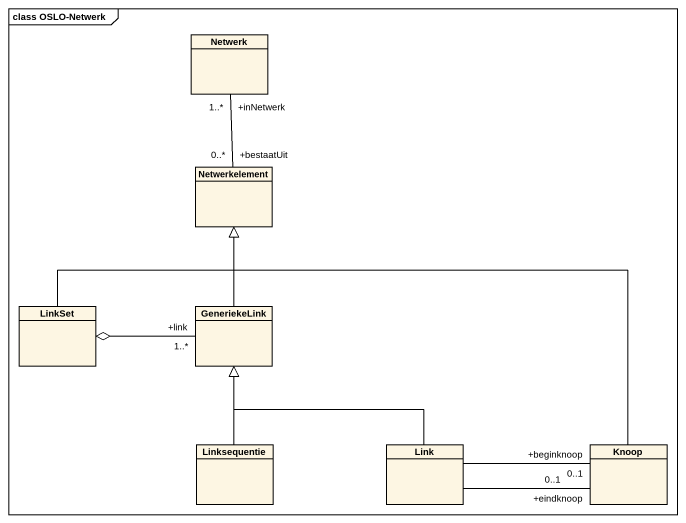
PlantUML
@startuml
mainframe class OSLO-Netwerk
hide circle
hide empty members
class Netwerk
class Netwerkelement
class LinkSet
class GeneriekeLink
class Linksequentie
class Link
class Knoop
Netwerk "+inNetwerk\n1..*" -- "+bestaatUit\n0..*" Netwerkelement
LinkSet -up-|> Netwerkelement
GeneriekeLink -up-|> Netwerkelement
GeneriekeLink "+link\n1..*" -left-o LinkSet
Linksequentie -up-|> GeneriekeLink
Link -up-|> GeneriekeLink
Link -right- "+beginknoop\n0..1" Knoop
Link -right- "+eindknoop\n0..1" Knoop
Knoop -up-|> Netwerkelement
@enduml
